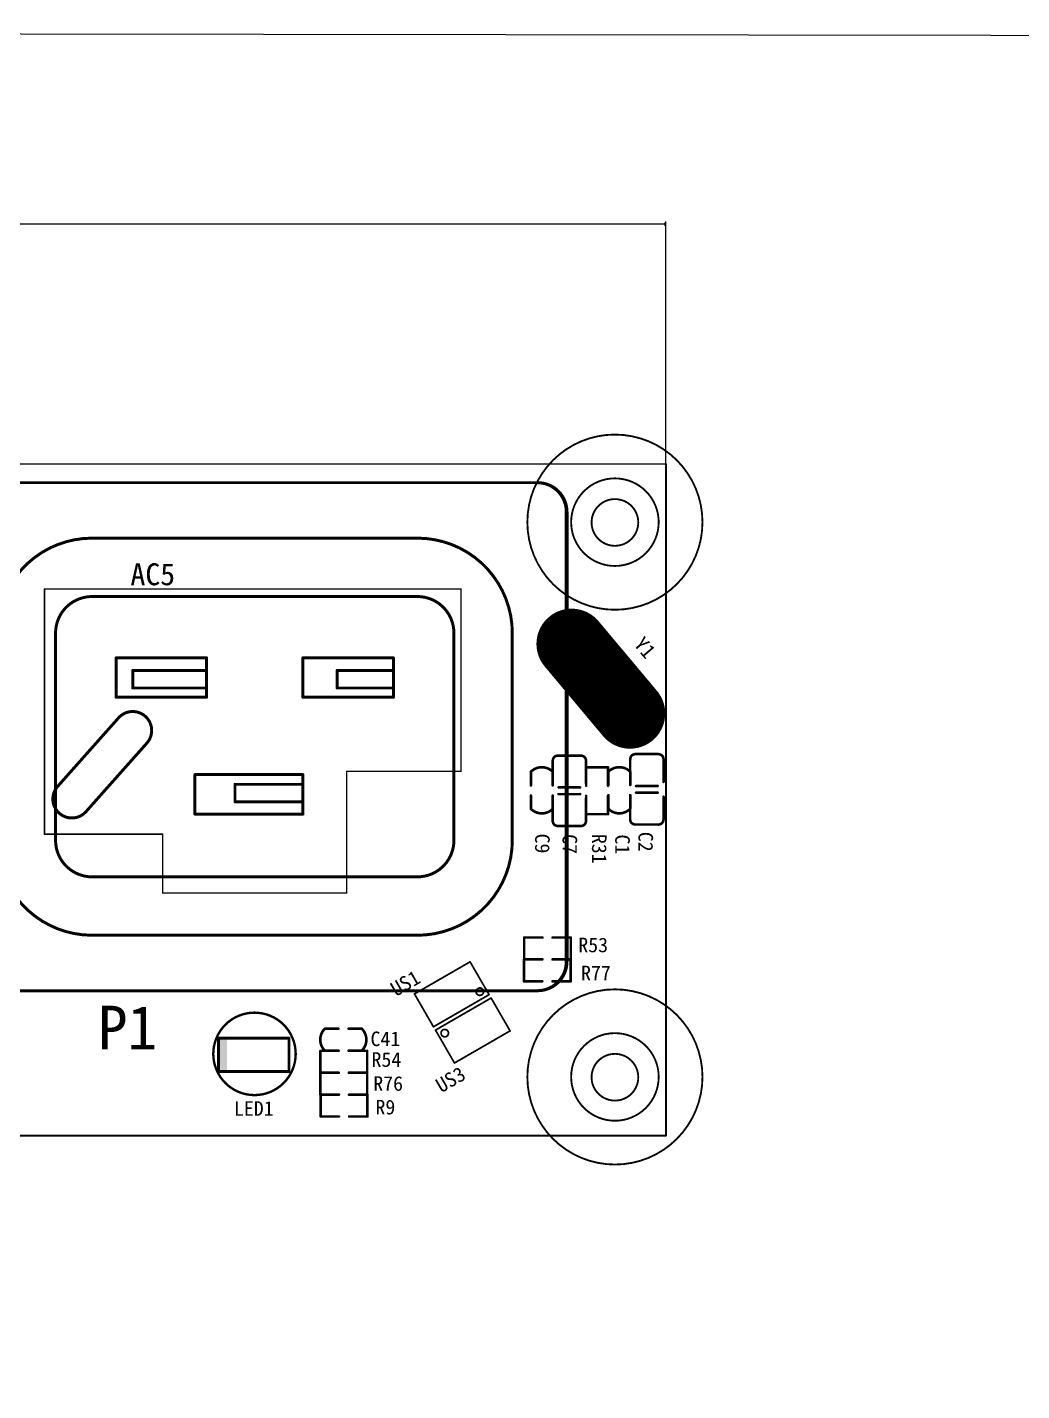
# Model space of a CAD drawing. Extents: x 761 to 1259, y 401 to 597.
# Drawn here: x 1093.5 to 1161.6, y 503.6 to 597 of the extents above; entities that cross this region are included whole.
import ezdxf

# ---------------------------------------------------------------- set-up
doc = ezdxf.new("R2010")
doc.units = 0
doc.header["$MEASUREMENT"] = 0
doc.layers.get('0').update_dxf_attribs({"linetype": 'CONTINUOUS'})
doc.layers.get('Defpoints').update_dxf_attribs({"linetype": 'CONTINUOUS'})
doc.layers.add('KEEPOUTLAYER', color=6, linetype='CONTINUOUS')
doc.layers.add('TOPOVERLAY', color=7, linetype='CONTINUOUS')
doc.styles.get("Standard").update_dxf_attribs({"font": ''})
doc.styles.get('Standard').set_extended_font_data('SimSun')
doc.dimstyles.get("Standard").update_dxf_attribs({"dimtxt": 0.18, "dimasz": 0.18, "dimexe": 0.18, "dimexo": 0.0625, "dimgap": 0.09, "dimtad": 0, "dimtih": 1, "dimtoh": 1, "dimdec": 4, "dimzin": 0, "dimdsep": 46, "dimtxsty": 'Standard', "dimcen": 0.09, "dimadec": 0, "dimazin": 0, "dimtfac": 1, "dimtdec": 4, "dimtofl": 0, "dimtmove": 0, "dimatfit": 0, "dimfxl": 1, "dimtolj": 1, "dimtzin": 0, "dimarcsym": 0})

# ---------------------------------------------------------------- blocks, each defined once
blk = doc.blocks.new('SSOP_EL3H7_9')
at = {"layer": 'TOPOVERLAY', "const_width": 0.12}
for points in [[(2.2, 1.3), (-2.2, 1.3)], [(-2.2, -1.3), (-2.2, 1.3)], [(2.2, -1.3), (2.2, 1.3)], [(2.2, -1.3), (-2.2, -1.3)]]:
    blk.add_lwpolyline(points, dxfattribs=at)
at = {"layer": 'TOPOVERLAY'}
for points, const_width in [([(-2.23, 1.3, 1), (-2.17, 1.3, 1)], 0.0599), ([(-2.23, 1.3, 1), (-2.17, 1.3, 1)], 0.0599), ([(-1.5, 0.805, 1), (-2.007, 0.805, 1)], 0.12), ([(2.17, 1.3, 1), (2.23, 1.3, 1)], 0.0599), ([(2.17, 1.3, 1), (2.23, 1.3, 1)], 0.0599), ([(-2.037, 0.805, 1), (-1.977, 0.805, 1)], 0.0599), ([(-1.53, 0.805, 1), (-1.47, 0.805, 1)], 0.0599), ([(-2.23, -1.3, 1), (-2.17, -1.3, 1)], 0.0599), ([(-2.23, -1.3, 1), (-2.17, -1.3, 1)], 0.0599), ([(2.17, -1.3, 1), (2.23, -1.3, 1)], 0.0599), ([(2.17, -1.3, 1), (2.23, -1.3, 1)], 0.0599)]:
    blk.add_lwpolyline(points, format="xyb", close=True, dxfattribs=dict(at, const_width=const_width))
blk = doc.blocks.new('SSOP_EL3H7_10')
at = {"layer": 'TOPOVERLAY', "const_width": 0.12}
for points in [[(2.2, 1.3), (-2.2, 1.3)], [(-2.2, -1.3), (-2.2, 1.3)], [(2.2, -1.3), (2.2, 1.3)], [(2.2, -1.3), (-2.2, -1.3)]]:
    blk.add_lwpolyline(points, dxfattribs=at)
at = {"layer": 'TOPOVERLAY'}
for points, const_width in [([(-2.23, 1.3, 1), (-2.17, 1.3, 1)], 0.0599), ([(-2.23, 1.3, 1), (-2.17, 1.3, 1)], 0.0599), ([(-1.5, 0.805, 1), (-2.007, 0.805, 1)], 0.12), ([(2.17, 1.3, 1), (2.23, 1.3, 1)], 0.0599), ([(2.17, 1.3, 1), (2.23, 1.3, 1)], 0.0599), ([(-2.037, 0.805, 1), (-1.977, 0.805, 1)], 0.0599), ([(-1.53, 0.805, 1), (-1.47, 0.805, 1)], 0.0599), ([(-2.23, -1.3, 1), (-2.17, -1.3, 1)], 0.0599), ([(-2.23, -1.3, 1), (-2.17, -1.3, 1)], 0.0599), ([(2.17, -1.3, 1), (2.23, -1.3, 1)], 0.0599), ([(2.17, -1.3, 1), (2.23, -1.3, 1)], 0.0599)]:
    blk.add_lwpolyline(points, format="xyb", close=True, dxfattribs=dict(at, const_width=const_width))
blk = doc.blocks.new('0603_17')
at = {"layer": 'TOPOVERLAY', "const_width": 0.178}
for points in [[(-0.75, 1.6), (0.75, 1.6)], [(-0.75, 1.6), (-0.75, 0.35)], [(0.75, 1.6), (0.75, 0.35)], [(-0.75, -0.35), (-0.75, -1.6)], [(0.75, -0.35), (0.75, -1.6)], [(-0.75, -1.6), (0.75, -1.6)]]:
    blk.add_lwpolyline(points, dxfattribs=at)
at = {"layer": 'TOPOVERLAY', "const_width": 0.0889}
for points in [[(-0.794, 1.6, 1), (-0.706, 1.6, 1)], [(-0.794, 1.6, 1), (-0.706, 1.6, 1)], [(0.706, 1.6, 1), (0.794, 1.6, 1)], [(0.706, 1.6, 1), (0.794, 1.6, 1)], [(-0.794, 0.35, 1), (-0.706, 0.35, 1)], [(0.706, 0.35, 1), (0.794, 0.35, 1)], [(-0.794, -0.35, 1), (-0.706, -0.35, 1)], [(0.706, -0.35, 1), (0.794, -0.35, 1)], [(-0.794, -1.6, 1), (-0.706, -1.6, 1)], [(-0.794, -1.6, 1), (-0.706, -1.6, 1)], [(0.706, -1.6, 1), (0.794, -1.6, 1)], [(0.706, -1.6, 1), (0.794, -1.6, 1)]]:
    blk.add_lwpolyline(points, format="xyb", close=True, dxfattribs=at)
blk = doc.blocks.new('0603_18')
at = {"layer": 'TOPOVERLAY', "const_width": 0.178}
for points in [[(0.75, 1.6), (-0.75, 1.6)], [(-0.75, 0.35), (-0.75, 1.6)], [(0.75, 0.35), (0.75, 1.6)], [(-0.75, -1.6), (-0.75, -0.35)], [(0.75, -1.6), (0.75, -0.35)], [(0.75, -1.6), (-0.75, -1.6)]]:
    blk.add_lwpolyline(points, dxfattribs=at)
at = {"layer": 'TOPOVERLAY', "const_width": 0.0889}
for points in [[(-0.794, 1.6, 1), (-0.706, 1.6, 1)], [(-0.794, 1.6, 1), (-0.706, 1.6, 1)], [(0.706, 1.6, 1), (0.794, 1.6, 1)], [(0.706, 1.6, 1), (0.794, 1.6, 1)], [(-0.794, 0.35, 1), (-0.706, 0.35, 1)], [(0.706, 0.35, 1), (0.794, 0.35, 1)], [(-0.794, -0.35, 1), (-0.706, -0.35, 1)], [(0.706, -0.35, 1), (0.794, -0.35, 1)], [(-0.794, -1.6, 1), (-0.706, -1.6, 1)], [(-0.794, -1.6, 1), (-0.706, -1.6, 1)], [(0.706, -1.6, 1), (0.794, -1.6, 1)], [(0.706, -1.6, 1), (0.794, -1.6, 1)]]:
    blk.add_lwpolyline(points, format="xyb", close=True, dxfattribs=at)
blk = doc.blocks.new('0603_19')
at = {"layer": 'TOPOVERLAY', "const_width": 0.178}
for points in [[(0.75, 1.6), (-0.75, 1.6)], [(-0.75, 0.35), (-0.75, 1.6)], [(0.75, 0.35), (0.75, 1.6)], [(-0.75, -1.6), (-0.75, -0.35)], [(0.75, -1.6), (0.75, -0.35)], [(0.75, -1.6), (-0.75, -1.6)]]:
    blk.add_lwpolyline(points, dxfattribs=at)
at = {"layer": 'TOPOVERLAY', "const_width": 0.0889}
for points in [[(-0.794, 1.6, 1), (-0.706, 1.6, 1)], [(-0.794, 1.6, 1), (-0.706, 1.6, 1)], [(0.706, 1.6, 1), (0.794, 1.6, 1)], [(0.706, 1.6, 1), (0.794, 1.6, 1)], [(-0.794, 0.35, 1), (-0.706, 0.35, 1)], [(0.706, 0.35, 1), (0.794, 0.35, 1)], [(-0.794, -0.35, 1), (-0.706, -0.35, 1)], [(0.706, -0.35, 1), (0.794, -0.35, 1)], [(-0.794, -1.6, 1), (-0.706, -1.6, 1)], [(-0.794, -1.6, 1), (-0.706, -1.6, 1)], [(0.706, -1.6, 1), (0.794, -1.6, 1)], [(0.706, -1.6, 1), (0.794, -1.6, 1)]]:
    blk.add_lwpolyline(points, format="xyb", close=True, dxfattribs=at)
blk = doc.blocks.new('0603_20')
at = {"layer": 'TOPOVERLAY', "const_width": 0.178}
for points in [[(0.75, 1.6), (-0.75, 1.6)], [(-0.75, 0.35), (-0.75, 1.6)], [(0.75, 0.35), (0.75, 1.6)], [(-0.75, -1.6), (-0.75, -0.35)], [(0.75, -1.6), (0.75, -0.35)], [(0.75, -1.6), (-0.75, -1.6)]]:
    blk.add_lwpolyline(points, dxfattribs=at)
at = {"layer": 'TOPOVERLAY', "const_width": 0.0889}
for points in [[(-0.794, 1.6, 1), (-0.706, 1.6, 1)], [(-0.794, 1.6, 1), (-0.706, 1.6, 1)], [(0.706, 1.6, 1), (0.794, 1.6, 1)], [(0.706, 1.6, 1), (0.794, 1.6, 1)], [(-0.794, 0.35, 1), (-0.706, 0.35, 1)], [(0.706, 0.35, 1), (0.794, 0.35, 1)], [(-0.794, -0.35, 1), (-0.706, -0.35, 1)], [(0.706, -0.35, 1), (0.794, -0.35, 1)], [(-0.794, -1.6, 1), (-0.706, -1.6, 1)], [(-0.794, -1.6, 1), (-0.706, -1.6, 1)], [(0.706, -1.6, 1), (0.794, -1.6, 1)], [(0.706, -1.6, 1), (0.794, -1.6, 1)]]:
    blk.add_lwpolyline(points, format="xyb", close=True, dxfattribs=at)
blk = doc.blocks.new('0603C_21')
at = {"layer": 'TOPOVERLAY', "const_width": 0.18}
for points in [[(-0.75, 1.283, -0.414214), (0.75, 1.283)], [(0.75, -1.257, -0.414214), (-0.75, -1.257)]]:
    blk.add_lwpolyline(points, format="xyb", dxfattribs=at)
for points in [[(-0.75, 1.283), (-0.75, 0.35)], [(0.75, 1.283), (0.75, 0.35)], [(-0.75, -0.35), (-0.75, -1.257)], [(0.75, -0.35), (0.75, -1.257)]]:
    blk.add_lwpolyline(points, dxfattribs=at)
at = {"layer": 'TOPOVERLAY', "const_width": 0.09}
for points in [[(-0.795, 1.283, 1), (-0.705, 1.283, 1)], [(-0.795, 1.283, 1), (-0.705, 1.283, 1)], [(0.705, 1.283, 1), (0.795, 1.283, 1)], [(0.705, 1.283, 1), (0.795, 1.283, 1)], [(-0.795, 0.35, 1), (-0.705, 0.35, 1)], [(0.705, 0.35, 1), (0.795, 0.35, 1)], [(-0.795, -0.35, 1), (-0.705, -0.35, 1)], [(0.705, -0.35, 1), (0.795, -0.35, 1)], [(-0.795, -1.257, 1), (-0.705, -1.257, 1)], [(-0.795, -1.257, 1), (-0.705, -1.257, 1)], [(0.705, -1.257, 1), (0.795, -1.257, 1)], [(0.705, -1.257, 1), (0.795, -1.257, 1)]]:
    blk.add_lwpolyline(points, format="xyb", close=True, dxfattribs=at)
blk = doc.blocks.new('XTAL_2_32')
at = {"layer": 'TOPOVERLAY', "const_width": 0.254}
for points in [[(-3.073, -2.286, -1), (-3.073, 2.286)], [(3.15, 2.286, -1), (3.15, -2.286)]]:
    blk.add_lwpolyline(points, format="xyb", dxfattribs=at)
at = {"layer": 'TOPOVERLAY'}
for points, const_width in [([(2.896, 0), (-2.845, 0)], 4.826), ([(3.15, 2.286), (-3.073, 2.286)], 0.254), ([(3.15, -2.286), (-3.073, -2.286)], 0.254)]:
    blk.add_lwpolyline(points, dxfattribs=dict(at, const_width=const_width))
for points, const_width in [([(-4.051, 0, 1), (-1.638, 0, 1)], 2.413), ([(-3.137, 2.286, 1), (-3.01, 2.286, 1)], 0.127), ([(-3.137, 2.286, 1), (-3.01, 2.286, 1)], 0.127), ([(1.689, 0, 1), (4.102, 0, 1)], 2.413), ([(3.086, 2.286, 1), (3.213, 2.286, 1)], 0.127), ([(3.086, 2.286, 1), (3.213, 2.286, 1)], 0.127), ([(-3.137, -2.286, 1), (-3.01, -2.286, 1)], 0.127), ([(-3.137, -2.286, 1), (-3.01, -2.286, 1)], 0.127), ([(3.086, -2.286, 1), (3.213, -2.286, 1)], 0.127), ([(3.086, -2.286, 1), (3.213, -2.286, 1)], 0.127)]:
    blk.add_lwpolyline(points, format="xyb", close=True, dxfattribs=dict(at, const_width=const_width))
blk = doc.blocks.new('0603_100')
at = {"layer": 'TOPOVERLAY', "const_width": 0.178}
for points in [[(-0.75, 1.6), (-0.75, 0.35)], [(0.75, 1.6), (-0.75, 1.6)], [(0.75, 1.6), (0.75, 0.35)], [(-0.75, -0.35), (-0.75, -1.6)], [(0.75, -0.35), (0.75, -1.6)], [(0.75, -1.6), (-0.75, -1.6)]]:
    blk.add_lwpolyline(points, dxfattribs=at)
at = {"layer": 'TOPOVERLAY', "const_width": 0.0889}
for points in [[(-0.794, 1.6, 1), (-0.706, 1.6, 1)], [(-0.794, 1.6, 1), (-0.706, 1.6, 1)], [(0.706, 1.6, 1), (0.794, 1.6, 1)], [(0.706, 1.6, 1), (0.794, 1.6, 1)], [(-0.794, 0.35, 1), (-0.706, 0.35, 1)], [(0.706, 0.35, 1), (0.794, 0.35, 1)], [(-0.794, -0.35, 1), (-0.706, -0.35, 1)], [(0.706, -0.35, 1), (0.794, -0.35, 1)], [(-0.794, -1.6, 1), (-0.706, -1.6, 1)], [(-0.794, -1.6, 1), (-0.706, -1.6, 1)], [(0.706, -1.6, 1), (0.794, -1.6, 1)], [(0.706, -1.6, 1), (0.794, -1.6, 1)]]:
    blk.add_lwpolyline(points, format="xyb", close=True, dxfattribs=at)
blk = doc.blocks.new('0603_122')
at = {"layer": 'TOPOVERLAY', "const_width": 0.178}
for points in [[(-0.75, 1.6), (-0.75, 0.35)], [(-0.75, 1.6), (0.75, 1.6)], [(0.75, 1.6), (0.75, 0.35)], [(-0.75, -0.35), (-0.75, -1.6)], [(0.75, -0.35), (0.75, -1.6)], [(-0.75, -1.6), (0.75, -1.6)]]:
    blk.add_lwpolyline(points, dxfattribs=at)
at = {"layer": 'TOPOVERLAY', "const_width": 0.0889}
for points in [[(-0.794, 1.6, 1), (-0.706, 1.6, 1)], [(-0.794, 1.6, 1), (-0.706, 1.6, 1)], [(0.706, 1.6, 1), (0.794, 1.6, 1)], [(0.706, 1.6, 1), (0.794, 1.6, 1)], [(-0.794, 0.35, 1), (-0.706, 0.35, 1)], [(0.706, 0.35, 1), (0.794, 0.35, 1)], [(-0.794, -0.35, 1), (-0.706, -0.35, 1)], [(0.706, -0.35, 1), (0.794, -0.35, 1)], [(-0.794, -1.6, 1), (-0.706, -1.6, 1)], [(-0.794, -1.6, 1), (-0.706, -1.6, 1)], [(0.706, -1.6, 1), (0.794, -1.6, 1)], [(0.706, -1.6, 1), (0.794, -1.6, 1)]]:
    blk.add_lwpolyline(points, format="xyb", close=True, dxfattribs=at)
blk = doc.blocks.new('C19_132')
at = {"layer": 'TOPOVERLAY', "const_width": 0.203}
for points in [[(-17.407, 19.405, -0.414214), (-15.407, 21.405)], [(15.393, 21.405, -0.414214), (17.393, 19.405)], [(-17.407, 19.355, -0.414214), (-15.407, 21.355)], [(15.393, 21.355, -0.414214), (17.393, 19.355)], [(-13.607, 11.155, -0.414214), (-7.107, 17.655)], [(7.093, 17.655, -0.414214), (13.593, 11.155)], [(-9.607, 11.155, -0.414214), (-7.107, 13.655)], [(7.093, 13.655, -0.414214), (9.593, 11.155)], [(-1.295, -9.331, -1), (0.432, -7.387)], [(-7.107, -17.645, -0.414214), (-13.607, -11.145)], [(-7.107, -13.645, -0.414214), (-9.607, -11.145)], [(13.593, -11.145, -0.414214), (7.093, -17.645)], [(9.593, -11.145, -0.414214), (7.093, -13.645)], [(5.125, -11.558, -1), (3.398, -13.502)], [(-15.407, -21.345, -0.414214), (-17.407, -19.345)], [(-15.407, -21.395, -0.414214), (-17.407, -19.395)], [(17.393, -19.345, -0.414214), (15.393, -21.345)], [(17.393, -19.395, -0.414214), (15.393, -21.395)]]:
    blk.add_lwpolyline(points, format="xyb", dxfattribs=at)
for points in [[(15.393, 21.405), (-15.407, 21.405)], [(15.393, 21.355), (-15.407, 21.355)], [(-17.407, -19.395), (-17.407, 19.405)], [(17.393, -19.395), (17.393, 19.405)], [(7.093, 17.655), (-7.107, 17.655)], [(7.093, 13.655), (-7.107, 13.655)], [(-13.607, -11.145), (-13.607, 11.155)], [(-9.607, -11.145), (-9.607, 11.155)], [(9.593, -11.145), (9.593, 11.155)], [(13.593, -11.145), (13.593, 11.155)], [(-5.407, 3.305), (-5.407, 9.505)], [(-2.707, 9.505), (-5.407, 9.505)], [(-4.541, 5.647), (-4.541, 9.505)], [(-3.341, 5.647), (-3.341, 9.505)], [(-2.707, 3.305), (-2.707, 9.505)], [(-3.341, 5.647), (-4.541, 5.647)], [(-2.707, 3.305), (-5.407, 3.305)], [(2.593, -4.095), (2.593, 3.305)], [(5.293, 3.305), (2.593, 3.305)], [(3.257, -1.348), (3.257, 3.305)], [(4.457, -1.348), (4.457, 3.305)], [(5.293, -4.095), (5.293, 3.305)], [(4.457, -1.348), (3.257, -1.348)], [(-5.407, -9.495), (-5.407, -3.295)], [(-2.707, -3.295), (-5.407, -3.295)], [(-4.541, -8.358), (-4.541, -3.295)], [(-3.341, -8.358), (-3.341, -3.295)], [(-2.707, -9.495), (-2.707, -3.295)], [(5.293, -4.095), (2.593, -4.095)], [(5.125, -11.558), (0.432, -7.387)], [(-3.341, -8.358), (-4.541, -8.358)], [(3.398, -13.502), (-1.295, -9.331)], [(-2.707, -9.495), (-5.407, -9.495)], [(7.093, -13.645), (-7.107, -13.645)], [(7.093, -17.645), (-7.107, -17.645)], [(15.393, -21.345), (-15.407, -21.345)], [(15.393, -21.395), (-15.407, -21.395)]]:
    blk.add_lwpolyline(points, dxfattribs=at)
at = {"layer": 'TOPOVERLAY', "const_width": 0.102}
for points in [[(-15.458, 21.405, 1), (-15.356, 21.405, 1)], [(-15.458, 21.405, 1), (-15.356, 21.405, 1)], [(15.342, 21.405, 1), (15.444, 21.405, 1)], [(15.342, 21.405, 1), (15.444, 21.405, 1)], [(-15.458, 21.355, 1), (-15.356, 21.355, 1)], [(-15.458, 21.355, 1), (-15.356, 21.355, 1)], [(15.342, 21.355, 1), (15.444, 21.355, 1)], [(15.342, 21.355, 1), (15.444, 21.355, 1)], [(-17.458, 19.405, 1), (-17.356, 19.405, 1)], [(-17.458, 19.405, 1), (-17.356, 19.405, 1)], [(-17.458, 19.355, 1), (-17.356, 19.355, 1)], [(17.342, 19.405, 1), (17.444, 19.405, 1)], [(17.342, 19.405, 1), (17.444, 19.405, 1)], [(17.342, 19.355, 1), (17.444, 19.355, 1)], [(-7.158, 17.655, 1), (-7.056, 17.655, 1)], [(-7.158, 17.655, 1), (-7.056, 17.655, 1)], [(7.042, 17.655, 1), (7.144, 17.655, 1)], [(7.042, 17.655, 1), (7.144, 17.655, 1)], [(-7.158, 13.655, 1), (-7.056, 13.655, 1)], [(-7.158, 13.655, 1), (-7.056, 13.655, 1)], [(7.042, 13.655, 1), (7.144, 13.655, 1)], [(7.042, 13.655, 1), (7.144, 13.655, 1)], [(-13.658, 11.155, 1), (-13.556, 11.155, 1)], [(-13.658, 11.155, 1), (-13.556, 11.155, 1)], [(-9.658, 11.155, 1), (-9.556, 11.155, 1)], [(-9.658, 11.155, 1), (-9.556, 11.155, 1)], [(9.542, 11.155, 1), (9.644, 11.155, 1)], [(9.542, 11.155, 1), (9.644, 11.155, 1)], [(13.542, 11.155, 1), (13.644, 11.155, 1)], [(13.542, 11.155, 1), (13.644, 11.155, 1)], [(-5.458, 9.505, 1), (-5.356, 9.505, 1)], [(-5.458, 9.505, 1), (-5.356, 9.505, 1)], [(-4.592, 9.505, 1), (-4.49, 9.505, 1)], [(-3.392, 9.505, 1), (-3.29, 9.505, 1)], [(-2.758, 9.505, 1), (-2.656, 9.505, 1)], [(-2.758, 9.505, 1), (-2.656, 9.505, 1)], [(-4.592, 5.647, 1), (-4.49, 5.647, 1)], [(-4.592, 5.647, 1), (-4.49, 5.647, 1)], [(-3.392, 5.647, 1), (-3.29, 5.647, 1)], [(-3.392, 5.647, 1), (-3.29, 5.647, 1)], [(-5.458, 3.305, 1), (-5.356, 3.305, 1)], [(-5.458, 3.305, 1), (-5.356, 3.305, 1)], [(-2.758, 3.305, 1), (-2.656, 3.305, 1)], [(-2.758, 3.305, 1), (-2.656, 3.305, 1)], [(2.542, 3.305, 1), (2.644, 3.305, 1)], [(2.542, 3.305, 1), (2.644, 3.305, 1)], [(3.206, 3.305, 1), (3.308, 3.305, 1)], [(4.406, 3.305, 1), (4.508, 3.305, 1)], [(5.242, 3.305, 1), (5.344, 3.305, 1)], [(5.242, 3.305, 1), (5.344, 3.305, 1)], [(3.206, -1.348, 1), (3.308, -1.348, 1)], [(3.206, -1.348, 1), (3.308, -1.348, 1)], [(4.406, -1.348, 1), (4.508, -1.348, 1)], [(4.406, -1.348, 1), (4.508, -1.348, 1)], [(-5.458, -3.295, 1), (-5.356, -3.295, 1)], [(-5.458, -3.295, 1), (-5.356, -3.295, 1)], [(-4.592, -3.295, 1), (-4.49, -3.295, 1)], [(-3.392, -3.295, 1), (-3.29, -3.295, 1)], [(-2.758, -3.295, 1), (-2.656, -3.295, 1)], [(-2.758, -3.295, 1), (-2.656, -3.295, 1)], [(2.542, -4.095, 1), (2.644, -4.095, 1)], [(2.542, -4.095, 1), (2.644, -4.095, 1)], [(5.242, -4.095, 1), (5.344, -4.095, 1)], [(5.242, -4.095, 1), (5.344, -4.095, 1)], [(0.381, -7.387, 1), (0.483, -7.387, 1)], [(0.381, -7.387, 1), (0.483, -7.387, 1)], [(-4.592, -8.358, 1), (-4.49, -8.358, 1)], [(-4.592, -8.358, 1), (-4.49, -8.358, 1)], [(-3.392, -8.358, 1), (-3.29, -8.358, 1)], [(-3.392, -8.358, 1), (-3.29, -8.358, 1)], [(-1.346, -9.331, 1), (-1.244, -9.331, 1)], [(-1.346, -9.331, 1), (-1.244, -9.331, 1)], [(-5.458, -9.495, 1), (-5.356, -9.495, 1)], [(-5.458, -9.495, 1), (-5.356, -9.495, 1)], [(-2.758, -9.495, 1), (-2.656, -9.495, 1)], [(-2.758, -9.495, 1), (-2.656, -9.495, 1)], [(-13.658, -11.145, 1), (-13.556, -11.145, 1)], [(-13.658, -11.145, 1), (-13.556, -11.145, 1)], [(-9.658, -11.145, 1), (-9.556, -11.145, 1)], [(-9.658, -11.145, 1), (-9.556, -11.145, 1)], [(9.542, -11.145, 1), (9.644, -11.145, 1)], [(9.542, -11.145, 1), (9.644, -11.145, 1)], [(13.542, -11.145, 1), (13.644, -11.145, 1)], [(13.542, -11.145, 1), (13.644, -11.145, 1)], [(5.074, -11.558, 1), (5.176, -11.558, 1)], [(5.074, -11.558, 1), (5.176, -11.558, 1)], [(-7.158, -13.645, 1), (-7.056, -13.645, 1)], [(-7.158, -13.645, 1), (-7.056, -13.645, 1)], [(3.348, -13.502, 1), (3.449, -13.502, 1)], [(3.348, -13.502, 1), (3.449, -13.502, 1)], [(7.042, -13.645, 1), (7.144, -13.645, 1)], [(7.042, -13.645, 1), (7.144, -13.645, 1)], [(-7.158, -17.645, 1), (-7.056, -17.645, 1)], [(-7.158, -17.645, 1), (-7.056, -17.645, 1)], [(7.042, -17.645, 1), (7.144, -17.645, 1)], [(7.042, -17.645, 1), (7.144, -17.645, 1)], [(-17.458, -19.345, 1), (-17.356, -19.345, 1)], [(-17.458, -19.395, 1), (-17.356, -19.395, 1)], [(-17.458, -19.395, 1), (-17.356, -19.395, 1)], [(17.342, -19.345, 1), (17.444, -19.345, 1)], [(17.342, -19.395, 1), (17.444, -19.395, 1)], [(17.342, -19.395, 1), (17.444, -19.395, 1)], [(-15.458, -21.345, 1), (-15.356, -21.345, 1)], [(-15.458, -21.345, 1), (-15.356, -21.345, 1)], [(-15.458, -21.395, 1), (-15.356, -21.395, 1)], [(-15.458, -21.395, 1), (-15.356, -21.395, 1)], [(15.342, -21.345, 1), (15.444, -21.345, 1)], [(15.342, -21.345, 1), (15.444, -21.345, 1)], [(15.342, -21.395, 1), (15.444, -21.395, 1)], [(15.342, -21.395, 1), (15.444, -21.395, 1)]]:
    blk.add_lwpolyline(points, format="xyb", close=True, dxfattribs=at)
blk = doc.blocks.new('0805LED_145')
at = {"layer": 'TOPOVERLAY', "const_width": 0.203}
for points in [[(-2.591, 1.149), (-0.686, 1.149)], [(-2.591, -1.137), (-2.591, 1.149)], [(-0.686, 1.149), (0.33, 1.149)], [(0.33, 1.149), (2.235, 1.149)], [(2.235, -1.137), (2.235, 1.149)], [(-2.591, -1.137), (-0.686, -1.137)], [(-0.686, -1.137), (0.33, -1.137)], [(0.33, -1.137), (2.235, -1.137)]]:
    blk.add_lwpolyline(points, dxfattribs=at)
at = {"layer": 'TOPOVERLAY', "const_width": 0.102}
for points in [[(-2.642, 1.149, 1), (-2.54, 1.149, 1)], [(-2.642, 1.149, 1), (-2.54, 1.149, 1)], [(-0.737, 1.149, 1), (-0.635, 1.149, 1)], [(-0.737, 1.149, 1), (-0.635, 1.149, 1)], [(0.279, 1.149, 1), (0.381, 1.149, 1)], [(0.279, 1.149, 1), (0.381, 1.149, 1)], [(2.184, 1.149, 1), (2.286, 1.149, 1)], [(2.184, 1.149, 1), (2.286, 1.149, 1)], [(-2.642, -1.137, 1), (-2.54, -1.137, 1)], [(-2.642, -1.137, 1), (-2.54, -1.137, 1)], [(-0.737, -1.137, 1), (-0.635, -1.137, 1)], [(-0.737, -1.137, 1), (-0.635, -1.137, 1)], [(0.279, -1.137, 1), (0.381, -1.137, 1)], [(0.279, -1.137, 1), (0.381, -1.137, 1)], [(2.184, -1.137, 1), (2.286, -1.137, 1)], [(2.184, -1.137, 1), (2.286, -1.137, 1)]]:
    blk.add_lwpolyline(points, format="xyb", close=True, dxfattribs=at)
at = {"layer": 'TOPOVERLAY'}
blk.add_solid([(-2.574, -1.136), (-2.015, -1.136), (-2.574, 1.15), (-2.015, 1.15)], dxfattribs=at)
blk = doc.blocks.new('0603C_193')
at = {"layer": 'TOPOVERLAY', "const_width": 0.18}
for points in [[(-0.75, 1.283, -0.414214), (0.75, 1.283)], [(0.75, -1.257, -0.414214), (-0.75, -1.257)]]:
    blk.add_lwpolyline(points, format="xyb", dxfattribs=at)
for points in [[(-0.75, 0.35), (-0.75, 1.283)], [(0.75, 0.35), (0.75, 1.283)], [(-0.75, -1.257), (-0.75, -0.35)], [(0.75, -1.257), (0.75, -0.35)]]:
    blk.add_lwpolyline(points, dxfattribs=at)
at = {"layer": 'TOPOVERLAY', "const_width": 0.09}
for points in [[(-0.795, 1.283, 1), (-0.705, 1.283, 1)], [(-0.795, 1.283, 1), (-0.705, 1.283, 1)], [(0.705, 1.283, 1), (0.795, 1.283, 1)], [(0.705, 1.283, 1), (0.795, 1.283, 1)], [(-0.795, 0.35, 1), (-0.705, 0.35, 1)], [(0.705, 0.35, 1), (0.795, 0.35, 1)], [(-0.795, -0.35, 1), (-0.705, -0.35, 1)], [(0.705, -0.35, 1), (0.795, -0.35, 1)], [(-0.795, -1.257, 1), (-0.705, -1.257, 1)], [(-0.795, -1.257, 1), (-0.705, -1.257, 1)], [(0.705, -1.257, 1), (0.795, -1.257, 1)], [(0.705, -1.257, 1), (0.795, -1.257, 1)]]:
    blk.add_lwpolyline(points, format="xyb", close=True, dxfattribs=at)
blk = doc.blocks.new('0805C_195')
at = {"layer": 'TOPOVERLAY', "const_width": 0.178}
for points in [[(-2.41, 0.79, -0.414214), (-2.057, 1.143)], [(2.06, 1.14, -0.414214), (2.413, 0.787)], [(-2.06, -1.14, -0.414214), (-2.413, -0.787)], [(2.41, -0.79, -0.414214), (2.057, -1.143)]]:
    blk.add_lwpolyline(points, format="xyb", dxfattribs=at)
for points in [[(-2.057, 1.143), (-0.508, 1.143)], [(0.508, 1.143), (2.06, 1.143)], [(-2.41, 0.79), (-2.41, -0.785)], [(-0.229, 0.737), (-0.229, -0.737)], [(0.229, 0.737), (0.229, -0.737)], [(2.413, 0.787), (2.413, -0.787)], [(-2.06, -1.143), (-0.508, -1.143)], [(0.508, -1.143), (2.057, -1.143)]]:
    blk.add_lwpolyline(points, dxfattribs=at)
at = {"layer": 'TOPOVERLAY', "const_width": 0.0889}
for points in [[(-2.102, 1.143, 1), (-2.013, 1.143, 1)], [(-2.102, 1.143, 1), (-2.013, 1.143, 1)], [(-0.552, 1.143, 1), (-0.464, 1.143, 1)], [(0.464, 1.143, 1), (0.552, 1.143, 1)], [(2.016, 1.143, 1), (2.105, 1.143, 1)], [(2.016, 1.14, 1), (2.105, 1.14, 1)], [(-2.455, 0.79, 1), (-2.366, 0.79, 1)], [(-2.455, 0.79, 1), (-2.366, 0.79, 1)], [(-0.273, 0.737, 1), (-0.184, 0.737, 1)], [(0.184, 0.737, 1), (0.273, 0.737, 1)], [(2.369, 0.787, 1), (2.457, 0.787, 1)], [(2.369, 0.787, 1), (2.457, 0.787, 1)], [(-2.457, -0.787, 1), (-2.369, -0.787, 1)], [(-2.455, -0.785, 1), (-2.366, -0.785, 1)], [(-0.273, -0.737, 1), (-0.184, -0.737, 1)], [(0.184, -0.737, 1), (0.273, -0.737, 1)], [(2.366, -0.79, 1), (2.455, -0.79, 1)], [(2.369, -0.787, 1), (2.457, -0.787, 1)], [(-2.105, -1.14, 1), (-2.016, -1.14, 1)], [(-2.105, -1.143, 1), (-2.016, -1.143, 1)], [(-0.552, -1.143, 1), (-0.464, -1.143, 1)], [(0.464, -1.143, 1), (0.552, -1.143, 1)], [(2.013, -1.143, 1), (2.102, -1.143, 1)], [(2.013, -1.143, 1), (2.102, -1.143, 1)]]:
    blk.add_lwpolyline(points, format="xyb", close=True, dxfattribs=at)
blk = doc.blocks.new('0805C_200')
at = {"layer": 'TOPOVERLAY', "const_width": 0.178}
for points in [[(-2.41, 0.79, -0.414214), (-2.057, 1.143)], [(2.06, 1.14, -0.414214), (2.413, 0.787)], [(-2.06, -1.14, -0.414214), (-2.413, -0.787)], [(2.41, -0.79, -0.414214), (2.057, -1.143)]]:
    blk.add_lwpolyline(points, format="xyb", dxfattribs=at)
for points in [[(-2.057, 1.143), (-0.508, 1.143)], [(0.508, 1.143), (2.06, 1.143)], [(-2.41, 0.79), (-2.41, -0.785)], [(-0.229, 0.737), (-0.229, -0.737)], [(0.229, 0.737), (0.229, -0.737)], [(2.413, 0.787), (2.413, -0.787)], [(-2.06, -1.143), (-0.508, -1.143)], [(0.508, -1.143), (2.057, -1.143)]]:
    blk.add_lwpolyline(points, dxfattribs=at)
at = {"layer": 'TOPOVERLAY', "const_width": 0.0889}
for points in [[(-2.102, 1.143, 1), (-2.013, 1.143, 1)], [(-2.102, 1.143, 1), (-2.013, 1.143, 1)], [(-0.552, 1.143, 1), (-0.464, 1.143, 1)], [(0.464, 1.143, 1), (0.552, 1.143, 1)], [(2.016, 1.143, 1), (2.105, 1.143, 1)], [(2.016, 1.14, 1), (2.105, 1.14, 1)], [(-2.455, 0.79, 1), (-2.366, 0.79, 1)], [(-2.455, 0.79, 1), (-2.366, 0.79, 1)], [(-0.273, 0.737, 1), (-0.184, 0.737, 1)], [(0.184, 0.737, 1), (0.273, 0.737, 1)], [(2.369, 0.787, 1), (2.457, 0.787, 1)], [(2.369, 0.787, 1), (2.457, 0.787, 1)], [(-2.457, -0.787, 1), (-2.369, -0.787, 1)], [(-2.455, -0.785, 1), (-2.366, -0.785, 1)], [(-0.273, -0.737, 1), (-0.184, -0.737, 1)], [(0.184, -0.737, 1), (0.273, -0.737, 1)], [(2.366, -0.79, 1), (2.455, -0.79, 1)], [(2.369, -0.787, 1), (2.457, -0.787, 1)], [(-2.105, -1.14, 1), (-2.016, -1.14, 1)], [(-2.105, -1.143, 1), (-2.016, -1.143, 1)], [(-0.552, -1.143, 1), (-0.464, -1.143, 1)], [(0.464, -1.143, 1), (0.552, -1.143, 1)], [(2.013, -1.143, 1), (2.102, -1.143, 1)], [(2.013, -1.143, 1), (2.102, -1.143, 1)]]:
    blk.add_lwpolyline(points, format="xyb", close=True, dxfattribs=at)
blk = doc.blocks.new('0603C_201')
at = {"layer": 'TOPOVERLAY', "const_width": 0.18}
for points in [[(-0.75, 1.283, -0.414214), (0.75, 1.283)], [(0.75, -1.257, -0.414214), (-0.75, -1.257)]]:
    blk.add_lwpolyline(points, format="xyb", dxfattribs=at)
for points in [[(-0.75, 1.283), (-0.75, 0.35)], [(0.75, 1.283), (0.75, 0.35)], [(-0.75, -0.35), (-0.75, -1.257)], [(0.75, -0.35), (0.75, -1.257)]]:
    blk.add_lwpolyline(points, dxfattribs=at)
at = {"layer": 'TOPOVERLAY', "const_width": 0.09}
for points in [[(-0.795, 1.283, 1), (-0.705, 1.283, 1)], [(-0.795, 1.283, 1), (-0.705, 1.283, 1)], [(0.705, 1.283, 1), (0.795, 1.283, 1)], [(0.705, 1.283, 1), (0.795, 1.283, 1)], [(-0.795, 0.35, 1), (-0.705, 0.35, 1)], [(0.705, 0.35, 1), (0.795, 0.35, 1)], [(-0.795, -0.35, 1), (-0.705, -0.35, 1)], [(0.705, -0.35, 1), (0.795, -0.35, 1)], [(-0.795, -1.257, 1), (-0.705, -1.257, 1)], [(-0.795, -1.257, 1), (-0.705, -1.257, 1)], [(0.705, -1.257, 1), (0.795, -1.257, 1)], [(0.705, -1.257, 1), (0.795, -1.257, 1)]]:
    blk.add_lwpolyline(points, format="xyb", close=True, dxfattribs=at)
blk = doc.blocks.new('_Open90')
at = {"color": 0, "linetype": 'ByBlock', "lineweight": -2}
for p, q in [((0, 0), (-1, 0)), ((-0.5, 0.5), (0, 0)), ((0, 0), (-0.5, -0.5))]:
    blk.add_line(p, q, dxfattribs=at)
blk = doc.blocks.new('*D915')
at = {"color": 6, "linetype": 'Continuous', "lineweight": -2}
for p, q in [((802.256, 567.161), (802.256, 583.648)), ((802.436, 583.468), (967.287, 583.468)), ((1137.08, 583.468), (972.228, 583.468)), ((1137.26, 567.066), (1137.26, 583.648))]:
    blk.add_line(p, q, dxfattribs=at)
at = {"layer": 'Defpoints', "color": 0, "linetype": 'Continuous'}
for p in [(1137.26, 583.468), (802.256, 567.099), (1137.26, 567.004)]:
    blk.add_point(p, dxfattribs=at)
at = {"color": 6, "linetype": 'Continuous', "lineweight": -2, "xscale": 0.18, "yscale": 0.18, "zscale": 0.18, "rotation": 180}
blk.add_blockref('_Open90', (802.256, 583.468), dxfattribs=at)
at = {"color": 6, "linetype": 'Continuous', "lineweight": -2, "xscale": 0.18, "yscale": 0.18, "zscale": 0.18}
blk.add_blockref('_Open90', (1137.26, 583.468), dxfattribs=at)
at = {"color": 6, "linetype": 'Continuous', "insert": (969.758, 583.468), "char_height": 1.5, "attachment_point": 5}
blk.add_mtext('\\A1;335', dxfattribs=at)

msp = doc.modelspace()

# ---------------------------------------------------------------- linework, layer by layer
at = {"linetype": 'Continuous'}
msp.add_lwpolyline([(760.832, 596.962), (1259.186, 596.278), (1259.186, 401.054), (760.832, 401.573)], close=True, dxfattribs=at)
at = {"layer": 'KEEPOUTLAYER'}
for points, const_width in [([(802.266, 567.043), (1137.266, 567.043)], 0.1), ([(1137.266, 521.043), (1137.266, 567.043)], 0.127), ([(1094.677, 541.689), (1094.677, 558.49)], 0.1), ([(1094.677, 558.49), (1123.217, 558.49)], 0.1), ([(1123.217, 558.16), (1123.217, 558.49)], 0.1), ([(1123.217, 545.989), (1123.217, 558.16)], 0.1), ([(1115.387, 545.989), (1123.217, 545.989)], 0.1), ([(1115.387, 537.659), (1115.387, 545.989)], 0.1), ([(1094.677, 541.689), (1102.777, 541.689)], 0.1), ([(1102.777, 537.659), (1102.777, 541.689)], 0.1), ([(1102.777, 537.659), (1115.387, 537.659)], 0.1), ([(802.266, 521.043), (1137.266, 521.043)], 0.127)]:
    msp.add_lwpolyline(points, dxfattribs=dict(at, const_width=const_width))
for points, const_width in [([(1137.234, 567.043, 1), (1137.298, 567.043, 1)], 0.0635), ([(1137.241, 567.043, 1), (1137.291, 567.043, 1)], 0.05), ([(1135.366, 563.043, 1), (1132.166, 563.043, 1)], 0.127), ([(1132.134, 563.043, 1), (1132.198, 563.043, 1)], 0.0635), ([(1135.334, 563.043, 1), (1135.398, 563.043, 1)], 0.0635), ([(1094.652, 558.49, 1), (1094.702, 558.49, 1)], 0.05), ([(1094.652, 558.49, 1), (1094.702, 558.49, 1)], 0.05), ([(1123.192, 558.49, 1), (1123.242, 558.49, 1)], 0.05), ([(1123.192, 558.49, 1), (1123.242, 558.49, 1)], 0.05), ([(1123.192, 558.16, 1), (1123.242, 558.16, 1)], 0.05), ([(1123.192, 558.16, 1), (1123.242, 558.16, 1)], 0.05), ([(1115.362, 545.989, 1), (1115.412, 545.989, 1)], 0.05), ([(1115.362, 545.989, 1), (1115.412, 545.989, 1)], 0.05), ([(1123.192, 545.989, 1), (1123.242, 545.989, 1)], 0.05), ([(1123.192, 545.989, 1), (1123.242, 545.989, 1)], 0.05), ([(1094.652, 541.689, 1), (1094.702, 541.689, 1)], 0.05), ([(1094.652, 541.689, 1), (1094.702, 541.689, 1)], 0.05), ([(1102.752, 541.689, 1), (1102.802, 541.689, 1)], 0.05), ([(1102.752, 541.689, 1), (1102.802, 541.689, 1)], 0.05), ([(1102.752, 537.659, 1), (1102.802, 537.659, 1)], 0.05), ([(1102.752, 537.659, 1), (1102.802, 537.659, 1)], 0.05), ([(1115.362, 537.659, 1), (1115.412, 537.659, 1)], 0.05), ([(1115.362, 537.659, 1), (1115.412, 537.659, 1)], 0.05), ([(1135.366, 525.043, 1), (1132.166, 525.043, 1)], 0.127), ([(1132.134, 525.043, 1), (1132.198, 525.043, 1)], 0.0635), ([(1135.334, 525.043, 1), (1135.398, 525.043, 1)], 0.0635), ([(1137.234, 521.043, 1), (1137.298, 521.043, 1)], 0.0635), ([(1137.234, 521.043, 1), (1137.298, 521.043, 1)], 0.0635)]:
    msp.add_lwpolyline(points, format="xyb", close=True, dxfattribs=dict(at, const_width=const_width))
at = {"layer": 'TOPOVERLAY'}
for points, const_width in [([(1139.766, 563.063, 1), (1127.766, 563.063, 1)], 0.127), ([(1136.766, 563.063, 1), (1130.766, 563.063, 1)], 0.127), ([(1127.734, 563.063, 1), (1127.798, 563.063, 1)], 0.0635), ([(1130.734, 563.063, 1), (1130.798, 563.063, 1)], 0.0635), ([(1136.734, 563.063, 1), (1136.798, 563.063, 1)], 0.0635), ([(1139.734, 563.063, 1), (1139.798, 563.063, 1)], 0.0635), ([(1139.766, 525.063, 1), (1127.766, 525.063, 1)], 0.127), ([(1111.908, 526.643, 1), (1106.224, 526.643, 1)], 0.127), ([(1111.872, 526.643, 1), (1106.26, 526.643, 1)], 0.127), ([(1136.766, 525.063, 1), (1130.766, 525.063, 1)], 0.127), ([(1106.192, 526.643, 1), (1106.256, 526.643, 1)], 0.0635), ([(1106.228, 526.643, 1), (1106.292, 526.643, 1)], 0.0635), ([(1111.841, 526.643, 1), (1111.904, 526.643, 1)], 0.0635), ([(1111.877, 526.643, 1), (1111.94, 526.643, 1)], 0.0635), ([(1127.734, 525.063, 1), (1127.798, 525.063, 1)], 0.0635), ([(1130.734, 525.063, 1), (1130.798, 525.063, 1)], 0.0635), ([(1136.734, 525.063, 1), (1136.798, 525.063, 1)], 0.0635), ([(1139.734, 525.063, 1), (1139.798, 525.063, 1)], 0.0635)]:
    msp.add_lwpolyline(points, format="xyb", close=True, dxfattribs=dict(at, const_width=const_width))

# ---------------------------------------------------------------- block references
for name, p, rotation in [('C19_132', (1109.079, 548.362), 270), ('XTAL_2_32', (1132.826, 552.313), 130.0000000000026), ('0805C_195', (1130.646, 544.663), 90), ('0603_100', (1132.546, 544.663), 180), ('0603C_201', (1134.066, 544.713), 180), ('0805C_200', (1135.956, 544.763), 90), ('0603_20', (1129.146, 533.863), 270), ('SSOP_EL3H7_10', (1122.586, 530.723), 210.0000000000005), ('0603_17', (1129.136, 532.363), 90), ('SSOP_EL3H7_9', (1124.026, 528.243), 30.00000000000054), ('0603C_21', (1115.166, 527.613), 90), ('0603_19', (1115.186, 526.103), 270), ('0603_18', (1115.186, 524.593), 90), ('0603_122', (1115.206, 523.103), 90)]:
    msp.add_blockref(name, p, dxfattribs=dict(rotation=rotation))
for name, p in [('0603C_193', (1128.756, 544.683)), ('0805LED_145', (1109.196, 526.573))]:
    msp.add_blockref(name, p)

# ---------------------------------------------------------------- texts
for s, height, rotation, p in [('AC5', 1.5, 360, (1100.566, 558.743)), ('Y1', 1, 310, (1135.006, 554.673)), ('C2', 1, 270, (1135.378, 541.853)), ('C9', 1, 270, (1128.296, 541.733)), ('C7', 1, 270, (1130.176, 541.693)), ('R31', 1, 270, (1132.196, 541.713)), ('C1', 1, 270, (1133.786, 541.673)), ('R53', 1, 360, (1131.256, 533.603)), ('R77', 1, 360, (1131.446, 531.683)), ('US1', 1, 30, (1118.766, 530.543)), ('P1', 3, 360, (1098.326, 526.943)), ('C41', 1, 360, (1117.016, 527.173)), ('R54', 1, 360, (1117.086, 525.753)), ('R76', 1, 360, (1117.206, 524.113)), ('US3', 1, 30, (1121.866, 523.943)), ('LED1', 1, 360, (1107.656, 522.403)), ('R9', 1, 360, (1117.356, 522.493))]:
    msp.add_text(s, height=height, rotation=rotation, dxfattribs=at).set_placement(p)

# ---------------------------------------------------------------- dimensions: what is measured, and where the dimension line sits
at = {"linetype": 'Continuous'}
dim = msp.add_linear_dim(base=(1137.26, 583.468), p1=(802.256, 567.099), p2=(1137.26, 567.004), dimstyle='Standard', override={"dimtxt": 1.5, "dimgap": 1, "dimdec": 0, "dimblk1": 'Open90', "dimblk2": 'Open90', "dimsah": 1, "dimclrd": 6, "dimclre": 6, "dimclrt": 6, "dimatfit": 3}, dxfattribs=at)
dim.commit()
dim.dimension.update_dxf_attribs({"geometry": '*D915', "text_midpoint": (969.758, 583.468)})

doc.saveas('drawing.dxf')
